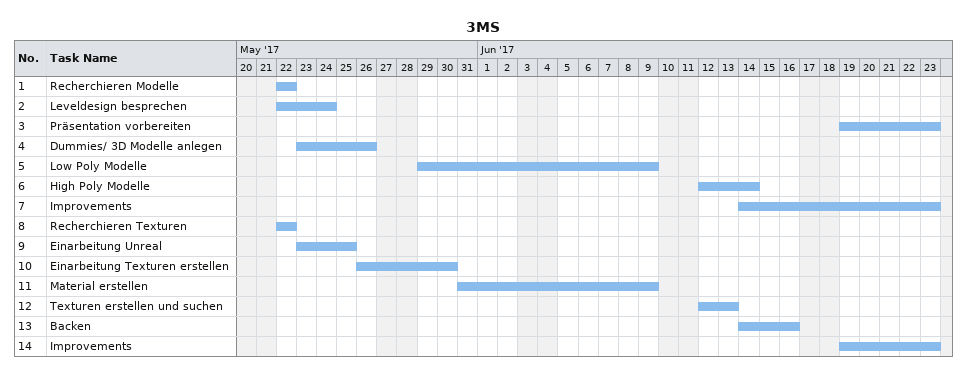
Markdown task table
3MS

| ID | Task | Start | Finish |
|---|---|---|---|
| 1 | Recherchieren Modelle | 2017-05-22 | 2017-05-22 |
| 2 | Leveldesign besprechen | 2017-05-22 | 2017-05-24 |
| 3 | Präsentation vorbereiten | 2017-06-19 | 2017-06-23 |
| 4 | Dummies/ 3D Modelle anlegen | 2017-05-23 | 2017-05-26 |
| 5 | Low Poly Modelle | 2017-05-29 | 2017-06-09 |
| 6 | High Poly Modelle | 2017-06-12 | 2017-06-14 |
| 7 | Improvements | 2017-06-14 | 2017-06-23 |
| 8 | Recherchieren Texturen | 2017-05-22 | 2017-05-22 |
| 9 | Einarbeitung Unreal | 2017-05-23 | 2017-05-25 |
| 10 | Einarbeitung Texturen erstellen | 2017-05-26 | 2017-05-30 |
| 11 | Material erstellen | 2017-05-31 | 2017-06-09 |
| 12 | Texturen erstellen und suchen | 2017-06-12 | 2017-06-13 |
| 13 | Backen | 2017-06-14 | 2017-06-16 |
| 14 | Improvements | 2017-06-19 | 2017-06-23 |
